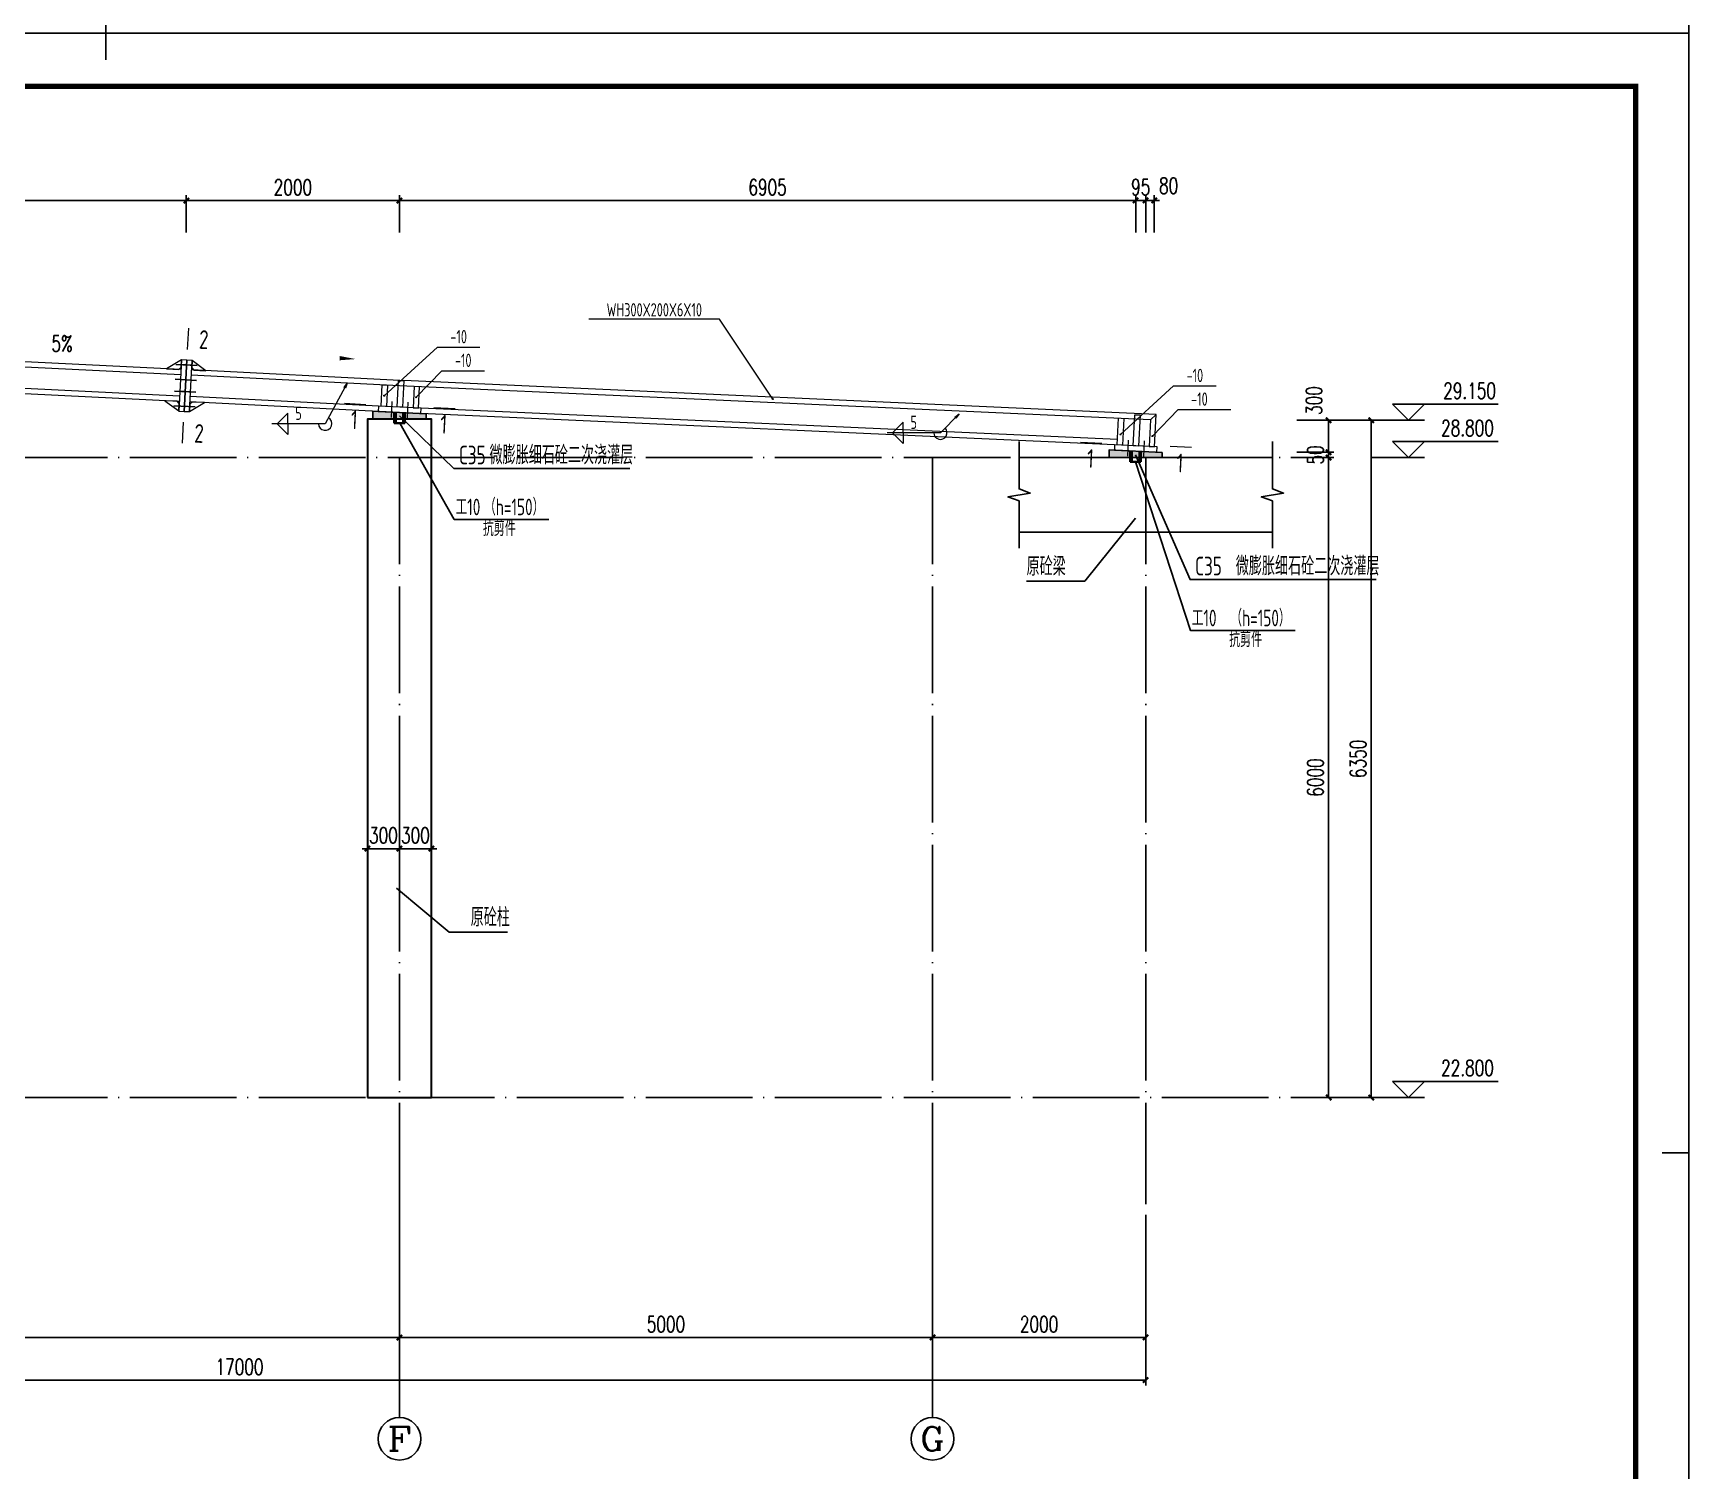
# Model space of a CAD drawing. Extents: x 712773 to 1022356, y -298958 to 209542.
# Drawn here: x 910375 to 925906, y -291439 to -277958 of the extents above; entities that cross this region are included whole.
import ezdxf
from ezdxf.enums import TextEntityAlignment as Align

# ---------------------------------------------------------------- set-up
doc = ezdxf.new("R2010")
doc.units = 0
doc.header["$LTSCALE"] = 500
doc.header["$MEASUREMENT"] = 0
doc.linetypes.add('DOTE', pattern=[2.42, 2, -0.2, 0.02, -0.2])
doc.layers.get('0').update_dxf_attribs({"linetype": 'CONTINUOUS'})
doc.layers.get('DEFPOINTS').update_dxf_attribs({"linetype": 'CONTINUOUS'})
for name, color, linetype, lineweight in [('0S-柱-线', 50, 'CONTINUOUS', 30), ('10', 7, 'CONTINUOUS', 18), ('114', 2, 'CONTINUOUS', 18), ('116', 1, 'CONTINUOUS', 35), ('14', 2, 'CONTINUOUS', 20), ('字符串标注', 9, 'CONTINUOUS', 18), ('柱子', 3, 'CONTINUOUS', 20), ('焊缝标注', 9, 'CONTINUOUS', 18), ('钢板标注', 9, 'CONTINUOUS', 18)]:
    doc.layers.add(name, color=color, linetype=linetype, lineweight=lineweight)
for name, color, linetype in [('AXIS', 3, 'CONTINUOUS'), ('AXIS_TEXT', 7, 'CONTINUOUS'), ('DIM_ELEV', 3, 'CONTINUOUS'), ('DIM_LEAD', 3, 'CONTINUOUS'), ('DIM_SYMB', 3, 'CONTINUOUS'), ('DOTE', 1, 'DOTE'), ('PUB_DIM', 3, 'CONTINUOUS'), ('PUB_TEXT', 7, 'CONTINUOUS'), ('T-TK', 157, 'CONTINUOUS'), ('照明平面标注层', 111, 'CONTINUOUS'), ('钢架', 7, 'CONTINUOUS')]:
    doc.layers.add(name, color=color, linetype=linetype)
doc.styles.add('_TCH_AXIS', font='COMPLEX', dxfattribs={"bigfont": 'GBCBIG'})
doc.styles.add('_TCH_DIM', font='SIMPLEX', dxfattribs={"bigfont": 'GBCBIG'})
doc.styles.add('_TCH_DIM_T3', font='SIMPLEX', dxfattribs={"width": 0.705882, "bigfont": 'GBCBIG'})
doc.styles.add('FromPkpm', font='Pkpmeng', dxfattribs={"width": 0.7, "bigfont": 'Pkpmchn'})
doc.styles.add('TSSD_Rein', font='tssdeng.shx', dxfattribs={"width": 0.7, "bigfont": 'hztxt.shx'})
doc.dimstyles.new('_TCH_ARCH&&50', dxfattribs={"dimtxt": 148.75, "dimasz": 50, "dimexe": 50, "dimexo": 100, "dimgap": 50, "dimtad": 1, "dimdec": 0, "dimzin": 0, "dimdsep": 46, "dimtxsty": '_TCH_DIM_T3', "dimblk": 'ARCHTICK', "dimcen": 0.09, "dimclrt": 7, "dimazin": 2, "dimtfac": 1, "dimtdec": 0, "dimtix": 1, "dimtmove": 2, "dimatfit": 3, "dimfxl": 0, "dimtolj": 1, "dimtzin": 0, "dimarcsym": 0})

# ---------------------------------------------------------------- blocks, each defined once
blk = doc.blocks.new('srgheberggb')
at = {"layer": 'T-TK'}
for p, q in [((59500, -42100), (118900, -42100)), ((89200, -42100), (89200, -42600)), ((118900, -84100), (118900, -42100)), ((118900, -63100), (118400, -63100)), ((89200, -83600), (89200, -84100)), ((59500, -84100), (118900, -84100))]:
    blk.add_line(p, q, dxfattribs=at)
at = {"layer": 'T-TK', "const_width": 100}
blk.add_lwpolyline([(62000, -83100), (117900, -83100), (117900, -43100), (62000, -43100)], close=True, dxfattribs=at)
blk = doc.blocks.new('_ArchTick')
at = {"color": 0, "linetype": 'ByBlock', "const_width": 0.4}
blk.add_lwpolyline([(-0.5, -0.5), (0.5, 0.5)], dxfattribs=at)
blk = doc.blocks.new('*D672')
at = {"layer": 'AXIS', "color": 0, "lineweight": -2, "transparency": 16777216}
for p, q in [((903811, -289038), (903811, -290638)), ((920811, -289038), (920811, -290638)), ((903811, -290588), (920811, -290588))]:
    blk.add_line(p, q, dxfattribs=at)
at = {"layer": 'DEFPOINTS', "color": 0, "transparency": 16777216}
for p in [(903811, -288938), (920811, -288938), (920811, -290588)]:
    blk.add_point(p, dxfattribs=at)
at = {"layer": 'AXIS', "color": 0, "lineweight": -2, "transparency": 16777216, "xscale": 50, "yscale": 50, "zscale": 50, "rotation": 180}
blk.add_blockref('_ArchTick', (903811, -290588), dxfattribs=at)
at = {"layer": 'AXIS', "color": 0, "lineweight": -2, "transparency": 16777216, "xscale": 50, "yscale": 50, "zscale": 50}
blk.add_blockref('_ArchTick', (920811, -290588), dxfattribs=at)
at = {"layer": 'AXIS', "color": 7, "transparency": 16777216, "insert": (912311, -290464), "char_height": 148.8, "attachment_point": 5, "style": '_TCH_DIM_T3'}
blk.add_mtext('\\A1;17000', dxfattribs=at)
blk = doc.blocks.new('*D673')
at = {"layer": 'AXIS', "color": 0, "lineweight": -2, "transparency": 16777216}
for p, q in [((903811, -289038), (903811, -290238)), ((913811, -289038), (913811, -290238)), ((903811, -290188), (913811, -290188))]:
    blk.add_line(p, q, dxfattribs=at)
at = {"layer": 'DEFPOINTS', "color": 0, "transparency": 16777216}
for p in [(903811, -288938), (913811, -288938), (913811, -290188)]:
    blk.add_point(p, dxfattribs=at)
at = {"layer": 'AXIS', "color": 0, "lineweight": -2, "transparency": 16777216, "xscale": 50, "yscale": 50, "zscale": 50, "rotation": 180}
blk.add_blockref('_ArchTick', (903811, -290188), dxfattribs=at)
at = {"layer": 'AXIS', "color": 0, "lineweight": -2, "transparency": 16777216, "xscale": 50, "yscale": 50, "zscale": 50}
blk.add_blockref('_ArchTick', (913811, -290188), dxfattribs=at)
at = {"layer": 'AXIS', "color": 7, "transparency": 16777216, "insert": (908811, -290064), "char_height": 148.8, "attachment_point": 5, "style": '_TCH_DIM_T3'}
blk.add_mtext('\\A1;10000', dxfattribs=at)
blk = doc.blocks.new('*D674')
at = {"layer": 'AXIS', "color": 0, "lineweight": -2, "transparency": 16777216}
for p, q in [((913811, -289038), (913811, -290238)), ((918811, -289038), (918811, -290238)), ((913811, -290188), (918811, -290188))]:
    blk.add_line(p, q, dxfattribs=at)
at = {"layer": 'DEFPOINTS', "color": 0, "transparency": 16777216}
for p in [(913811, -288938), (918811, -288938), (918811, -290188)]:
    blk.add_point(p, dxfattribs=at)
at = {"layer": 'AXIS', "color": 0, "lineweight": -2, "transparency": 16777216, "xscale": 50, "yscale": 50, "zscale": 50, "rotation": 180}
blk.add_blockref('_ArchTick', (913811, -290188), dxfattribs=at)
at = {"layer": 'AXIS', "color": 0, "lineweight": -2, "transparency": 16777216, "xscale": 50, "yscale": 50, "zscale": 50}
blk.add_blockref('_ArchTick', (918811, -290188), dxfattribs=at)
at = {"layer": 'AXIS', "color": 7, "transparency": 16777216, "insert": (916311, -290064), "char_height": 148.8, "attachment_point": 5, "style": '_TCH_DIM_T3'}
blk.add_mtext('\\A1;5000', dxfattribs=at)
blk = doc.blocks.new('*D675')
at = {"layer": 'AXIS', "color": 0, "lineweight": -2, "transparency": 16777216}
for p, q in [((918811, -289038), (918811, -290238)), ((920811, -289038), (920811, -290238)), ((918811, -290188), (920811, -290188))]:
    blk.add_line(p, q, dxfattribs=at)
at = {"layer": 'DEFPOINTS', "color": 0, "transparency": 16777216}
for p in [(918811, -288938), (920811, -288938), (920811, -290188)]:
    blk.add_point(p, dxfattribs=at)
at = {"layer": 'AXIS', "color": 0, "lineweight": -2, "transparency": 16777216, "xscale": 50, "yscale": 50, "zscale": 50, "rotation": 180}
blk.add_blockref('_ArchTick', (918811, -290188), dxfattribs=at)
at = {"layer": 'AXIS', "color": 0, "lineweight": -2, "transparency": 16777216, "xscale": 50, "yscale": 50, "zscale": 50}
blk.add_blockref('_ArchTick', (920811, -290188), dxfattribs=at)
at = {"layer": 'AXIS', "color": 7, "transparency": 16777216, "insert": (919811, -290064), "char_height": 148.8, "attachment_point": 5, "style": '_TCH_DIM_T3'}
blk.add_mtext('\\A1;2000', dxfattribs=at)
blk = doc.blocks.new('*D676')
at = {"layer": 'DEFPOINTS', "color": 0, "transparency": 16777216}
for p in [(922127, -281938), (922527, -281938), (922127, -287938)]:
    blk.add_point(p, dxfattribs=at)
at = {"layer": 'PUB_DIM', "color": 0, "lineweight": -2, "transparency": 16777216}
for p, q in [((922227, -281938), (922577, -281938)), ((922527, -287938), (922527, -281938)), ((922227, -287938), (922577, -287938))]:
    blk.add_line(p, q, dxfattribs=at)
at = {"layer": 'PUB_DIM', "color": 0, "lineweight": -2, "transparency": 16777216, "xscale": 50, "yscale": 50, "zscale": 50}
for p, rotation in [((922527, -281938), 90), ((922527, -287938), 270)]:
    blk.add_blockref('_ArchTick', p, dxfattribs=dict(at, rotation=rotation))
at = {"layer": 'PUB_DIM', "color": 7, "transparency": 16777216, "insert": (922403, -284938), "char_height": 148.8, "attachment_point": 5, "rotation": 90, "style": '_TCH_DIM_T3'}
blk.add_mtext('\\A1;6000', dxfattribs=at)
blk = doc.blocks.new('*D677')
at = {"layer": 'DEFPOINTS', "color": 0, "transparency": 16777216}
for p in [(922127, -281888), (922127, -281938), (922527, -281888)]:
    blk.add_point(p, dxfattribs=at)
at = {"layer": 'PUB_DIM', "color": 0, "lineweight": -2, "transparency": 16777216}
for p, q in [((922527, -281888), (922527, -281838)), ((922227, -281888), (922577, -281888)), ((922227, -281938), (922577, -281938)), ((922527, -281938), (922527, -281888)), ((922527, -281938), (922527, -281988))]:
    blk.add_line(p, q, dxfattribs=at)
at = {"layer": 'PUB_DIM', "color": 0, "lineweight": -2, "transparency": 16777216, "xscale": 50, "yscale": 50, "zscale": 50}
for p, rotation in [((922527, -281888), 270), ((922527, -281938), 90)]:
    blk.add_blockref('_ArchTick', p, dxfattribs=dict(at, rotation=rotation))
at = {"layer": 'PUB_DIM', "color": 7, "transparency": 16777216, "insert": (922403, -281913), "char_height": 148.8, "attachment_point": 5, "rotation": 90, "style": '_TCH_DIM_T3'}
blk.add_mtext('\\A1;50', dxfattribs=at)
blk = doc.blocks.new('*D678')
at = {"layer": 'DEFPOINTS', "color": 0, "transparency": 16777216}
for p in [(922127, -281588), (922527, -281588), (922127, -281888)]:
    blk.add_point(p, dxfattribs=at)
at = {"layer": 'PUB_DIM', "color": 0, "lineweight": -2, "transparency": 16777216}
for p, q in [((922227, -281588), (922577, -281588)), ((922527, -281888), (922527, -281588)), ((922227, -281888), (922577, -281888))]:
    blk.add_line(p, q, dxfattribs=at)
at = {"layer": 'PUB_DIM', "color": 0, "lineweight": -2, "transparency": 16777216, "xscale": 50, "yscale": 50, "zscale": 50}
for p, rotation in [((922527, -281588), 90), ((922527, -281888), 270)]:
    blk.add_blockref('_ArchTick', p, dxfattribs=dict(at, rotation=rotation))
at = {"layer": 'PUB_DIM', "color": 7, "transparency": 16777216, "insert": (922390, -281403), "char_height": 148.8, "attachment_point": 5, "rotation": 90, "style": '_TCH_DIM_T3'}
blk.add_mtext('\\A1;300', dxfattribs=at)
blk = doc.blocks.new('*D679')
at = {"layer": 'DEFPOINTS', "color": 0, "transparency": 16777216}
for p in [(922127, -281588), (922927, -281588), (922127, -287938)]:
    blk.add_point(p, dxfattribs=at)
at = {"layer": 'PUB_DIM', "color": 0, "lineweight": -2, "transparency": 16777216}
for p, q in [((922227, -281588), (922977, -281588)), ((922927, -287938), (922927, -281588)), ((922227, -287938), (922977, -287938))]:
    blk.add_line(p, q, dxfattribs=at)
at = {"layer": 'PUB_DIM', "color": 0, "lineweight": -2, "transparency": 16777216, "xscale": 50, "yscale": 50, "zscale": 50}
for p, rotation in [((922927, -281588), 90), ((922927, -287938), 270)]:
    blk.add_blockref('_ArchTick', p, dxfattribs=dict(at, rotation=rotation))
at = {"layer": 'PUB_DIM', "color": 7, "transparency": 16777216, "insert": (922803, -284763), "char_height": 148.8, "attachment_point": 5, "rotation": 90, "style": '_TCH_DIM_T3'}
blk.add_mtext('\\A1;6350', dxfattribs=at)
blk = doc.blocks.new('*D688')
at = {"layer": 'DEFPOINTS', "color": 0, "transparency": 16777216}
for p in [(920891, -279526), (920811, -279926), (920891, -279926)]:
    blk.add_point(p, dxfattribs=at)
at = {"layer": 'PUB_DIM', "color": 0, "lineweight": -2, "transparency": 16777216}
for p, q in [((920811, -279526), (920761, -279526)), ((920811, -279826), (920811, -279476)), ((920811, -279526), (920891, -279526)), ((920891, -279826), (920891, -279476)), ((920891, -279526), (920941, -279526))]:
    blk.add_line(p, q, dxfattribs=at)
at = {"layer": 'PUB_DIM', "color": 0, "lineweight": -2, "transparency": 16777216, "xscale": 50, "yscale": 50, "zscale": 50}
for p, rotation in [((920811, -279526), 0.01341821511470442), ((920891, -279526), 180.0134182151147)]:
    blk.add_blockref('_ArchTick', p, dxfattribs=dict(at, rotation=rotation))
at = {"layer": 'PUB_DIM', "color": 7, "transparency": 16777216, "insert": (921026, -279389), "char_height": 148.8, "attachment_point": 5, "rotation": 0.0134, "style": '_TCH_DIM_T3'}
blk.add_mtext('\\A1;80', dxfattribs=at)
blk = doc.blocks.new('*D689')
at = {"layer": 'DEFPOINTS', "color": 0, "transparency": 16777216}
for p in [(920811, -279526), (920717, -279926), (920811, -279926)]:
    blk.add_point(p, dxfattribs=at)
at = {"layer": 'PUB_DIM', "color": 0, "lineweight": -2, "transparency": 16777216}
for p, q in [((920717, -279526), (920667, -279526)), ((920717, -279826), (920717, -279476)), ((920717, -279526), (920811, -279526)), ((920811, -279826), (920811, -279476)), ((920811, -279526), (920861, -279526))]:
    blk.add_line(p, q, dxfattribs=at)
at = {"layer": 'PUB_DIM', "color": 0, "lineweight": -2, "transparency": 16777216, "xscale": 50, "yscale": 50, "zscale": 50}
for p, rotation in [((920717, -279526), 0.01341821508680674), ((920811, -279526), 180.0134182150868)]:
    blk.add_blockref('_ArchTick', p, dxfattribs=dict(at, rotation=rotation))
at = {"layer": 'PUB_DIM', "color": 7, "transparency": 16777216, "insert": (920764, -279402), "char_height": 148.8, "attachment_point": 5, "rotation": 0.0134, "style": '_TCH_DIM_T3'}
blk.add_mtext('\\A1;95', dxfattribs=at)
blk = doc.blocks.new('*D690')
at = {"layer": 'DEFPOINTS', "color": 0, "transparency": 16777216}
for p in [(920717, -279526), (913811, -279928), (920717, -279926)]:
    blk.add_point(p, dxfattribs=at)
at = {"layer": 'PUB_DIM', "color": 0, "lineweight": -2, "transparency": 16777216}
for p, q in [((913811, -279828), (913811, -279478)), ((913811, -279528), (920717, -279526)), ((920717, -279826), (920717, -279476))]:
    blk.add_line(p, q, dxfattribs=at)
at = {"layer": 'PUB_DIM', "color": 0, "lineweight": -2, "transparency": 16777216, "xscale": 50, "yscale": 50, "zscale": 50}
for p, rotation in [((913811, -279528), 180.0134182150974), ((920717, -279526), 0.01341821509741766)]:
    blk.add_blockref('_ArchTick', p, dxfattribs=dict(at, rotation=rotation))
at = {"layer": 'PUB_DIM', "color": 7, "transparency": 16777216, "insert": (917264, -279403), "char_height": 148.8, "attachment_point": 5, "rotation": 0.0134, "style": '_TCH_DIM_T3'}
blk.add_mtext('\\A1;6905', dxfattribs=at)
blk = doc.blocks.new('*D691')
at = {"layer": 'DEFPOINTS', "color": 0, "transparency": 16777216}
for p in [(913811, -279528), (911812, -279928), (913811, -279928)]:
    blk.add_point(p, dxfattribs=at)
at = {"layer": 'PUB_DIM', "color": 0, "lineweight": -2, "transparency": 16777216}
for p, q in [((911812, -279828), (911812, -279478)), ((911812, -279528), (913811, -279528)), ((913811, -279828), (913811, -279478))]:
    blk.add_line(p, q, dxfattribs=at)
at = {"layer": 'PUB_DIM', "color": 0, "lineweight": -2, "transparency": 16777216, "xscale": 50, "yscale": 50, "zscale": 50}
for p, rotation in [((911812, -279528), 180.0134182150972), ((913811, -279528), 0.01341821509725227)]:
    blk.add_blockref('_ArchTick', p, dxfattribs=dict(at, rotation=rotation))
at = {"layer": 'PUB_DIM', "color": 7, "transparency": 16777216, "insert": (912812, -279404), "char_height": 148.8, "attachment_point": 5, "rotation": 0.0134, "style": '_TCH_DIM_T3'}
blk.add_mtext('\\A1;2000', dxfattribs=at)
blk = doc.blocks.new('*D692')
at = {"layer": 'DEFPOINTS', "color": 0, "transparency": 16777216}
for p in [(911812, -279528), (904056, -279930), (911812, -279928)]:
    blk.add_point(p, dxfattribs=at)
at = {"layer": 'PUB_DIM', "color": 0, "lineweight": -2, "transparency": 16777216}
for p, q in [((904056, -279830), (904056, -279480)), ((904056, -279530), (911812, -279528)), ((911812, -279828), (911812, -279478))]:
    blk.add_line(p, q, dxfattribs=at)
at = {"layer": 'PUB_DIM', "color": 0, "lineweight": -2, "transparency": 16777216, "xscale": 50, "yscale": 50, "zscale": 50}
for p, rotation in [((904056, -279530), 180.0134182150972), ((911812, -279528), 0.01341821509718866)]:
    blk.add_blockref('_ArchTick', p, dxfattribs=dict(at, rotation=rotation))
at = {"layer": 'PUB_DIM', "color": 7, "transparency": 16777216, "insert": (907934, -279405), "char_height": 148.8, "attachment_point": 5, "rotation": 0.0134, "style": '_TCH_DIM_T3'}
blk.add_mtext('\\A1;7755', dxfattribs=at)
blk = doc.blocks.new('*D709')
at = {"layer": 'DEFPOINTS', "color": 0, "transparency": 16777216}
for p in [(913511, -285206), (913811, -285206), (913811, -285605)]:
    blk.add_point(p, dxfattribs=at)
at = {"layer": 'PUB_DIM', "color": 0, "lineweight": -2, "transparency": 16777216}
for p, q in [((913511, -285306), (913511, -285655)), ((913811, -285306), (913811, -285655)), ((913511, -285605), (913461, -285605)), ((913511, -285605), (913811, -285605)), ((913811, -285605), (913861, -285605))]:
    blk.add_line(p, q, dxfattribs=at)
at = {"layer": 'PUB_DIM', "color": 0, "lineweight": -2, "transparency": 16777216, "xscale": 50, "yscale": 50, "zscale": 50}
blk.add_blockref('_ArchTick', (913511, -285605), dxfattribs=at)
at = {"layer": 'PUB_DIM', "color": 0, "lineweight": -2, "transparency": 16777216, "xscale": 50, "yscale": 50, "zscale": 50, "rotation": 180}
blk.add_blockref('_ArchTick', (913811, -285605), dxfattribs=at)
at = {"layer": 'PUB_DIM', "color": 7, "transparency": 16777216, "insert": (913661, -285480), "char_height": 148.8, "attachment_point": 5, "style": '_TCH_DIM_T3'}
blk.add_mtext('\\A1;300', dxfattribs=at)
blk = doc.blocks.new('*D710')
at = {"layer": 'DEFPOINTS', "color": 0, "transparency": 16777216}
for p in [(913811, -285206), (914111, -285206), (914111, -285605)]:
    blk.add_point(p, dxfattribs=at)
at = {"layer": 'PUB_DIM', "color": 0, "lineweight": -2, "transparency": 16777216}
for p, q in [((913811, -285306), (913811, -285655)), ((914111, -285306), (914111, -285655)), ((913811, -285605), (913761, -285605)), ((913811, -285605), (914111, -285605)), ((914111, -285605), (914161, -285605))]:
    blk.add_line(p, q, dxfattribs=at)
at = {"layer": 'PUB_DIM', "color": 0, "lineweight": -2, "transparency": 16777216, "xscale": 50, "yscale": 50, "zscale": 50}
blk.add_blockref('_ArchTick', (913811, -285605), dxfattribs=at)
at = {"layer": 'PUB_DIM', "color": 0, "lineweight": -2, "transparency": 16777216, "xscale": 50, "yscale": 50, "zscale": 50, "rotation": 180}
blk.add_blockref('_ArchTick', (914111, -285605), dxfattribs=at)
at = {"layer": 'PUB_DIM', "color": 7, "transparency": 16777216, "insert": (913961, -285480), "char_height": 148.8, "attachment_point": 5, "style": '_TCH_DIM_T3'}
blk.add_mtext('\\A1;300', dxfattribs=at)

msp = doc.modelspace()

# ---------------------------------------------------------------- hatches: boundary and pattern name
h = msp.add_hatch()
h.set_pattern_fill('混凝土', color=256, scale=10)
h.set_pattern_definition([(50, (-168292.585, 24008.44), (71.7260183, -6.2752135), [7.5, -82.5]), (355, (-168292.585, 24008.44), (-13.8751334, 75.2192134), [6, -66]), (100.4514, (-168286.61, 24007.915), (57.850938, 68.943954), [6.374019, -70.114211]), (46.1842, (-168292.585, 24028.44), (106.724105, -16.5519014), [11.25, -123.75]), (96.6356, (-168283.69, 24027.06), (93.466271, 97.411787), [9.561029, -105.1713]), (351.1842, (-168292.59, 24028.44), (93.466195, 97.41186), [9, -99]), (21, (-168282.585, 24023.44), (59.6907052, -40.261889), [7.5, -82.5]), (326, (-168282.585, 24023.44), (24.331533, 72.5150045), [6, -66]), (71.4514, (-168277.61, 24020.08), (84.022263, 32.2530497), [6.374019, -70.114211]), (37.5, (-168292.585, 24008.438), (1.21598553, 33.2893854), [0, -65.2, 0, -67, 0, -66.25]), (7.5, (-168292.585, 24008.438), (26.3069537, 39.4411712), [0, -38.2, 0, -63.7, 0, -25.25]), (327.5, (-168314.885, 24008.438), (53.3822436, -2.2554872), [0, -25, 0, -78, 0, -103.5]), (317.5, (-168324.885, 24008.44), (58.318617, 10.0104982), [0, -32.5, 0, -51.8, 0, -73.5])])
h.paths.add_polyline_path([(913561.5, -281577.1), (914061.4, -281577.1), (914061.4, -281527.1), (913561.5, -281502.1)])
h.paths.add_polyline_path([(920466.9, -281938.1), (920964.3, -281938.1), (920964.3, -281890.4), (920466.9, -281865.5)])
at = {"layer": '字符串标注'}
h = msp.add_hatch(color=256, dxfattribs=at)
edge = h.paths.add_edge_path()
edge.add_arc((917314, -281389.6), 5, 0, 360)
at = {"layer": '焊缝标注', "transparency": 33554687}
for points in [[(913321.9, -281239.8), (913304.6, -281287.3), (913291.4, -281280.2)], [(919061.5, -281527.1), (919031.5, -281567.8), (919020.9, -281557.3)]]:
    msp.add_hatch(color=256, dxfattribs=at).paths.add_polyline_path(points)
at = {"layer": '钢板标注'}
h = msp.add_hatch(color=256, dxfattribs=at)
edge = h.paths.add_edge_path()
edge.add_arc((913668.9, -281357.3), 5, 0, 360)
h = msp.add_hatch(color=256, dxfattribs=at)
edge = h.paths.add_edge_path()
edge.add_arc((913969, -281372.3), 5, 0, 360)
h = msp.add_hatch(color=256, dxfattribs=at)
edge = h.paths.add_edge_path()
edge.add_arc((920574.3, -281720.7), 5, 0, 360)
h = msp.add_hatch(color=256, dxfattribs=at)
edge = h.paths.add_edge_path()
edge.add_arc((920874.4, -281735.7), 5, 0, 360)

# ---------------------------------------------------------------- linework, layer by layer
at = {"layer": '0S-柱-线'}
msp.add_lwpolyline([(913511.5, -287938.1), (914111.5, -287938.1), (914111.5, -281577.1), (913511.5, -281577.1)], close=True, dxfattribs=at)
at = {"layer": '10', "ltscale": 100}
for p, q in [((911831.3, -280724.4), (911821.3, -280924.1)), ((913294.9, -281428.7), (913494.6, -281438.7)), ((914334.1, -281480.7), (914134.3, -281470.7)), ((911777.3, -281804), (911787.3, -281604.2)), ((920200.2, -281792.1), (920400, -281802.1)), ((921239.4, -281844.1), (921039.7, -281834.1))]:
    msp.add_line(p, q, dxfattribs=at)
at = {"layer": '114', "color": 2, "lineweight": 25, "ltscale": 100}
for p, q in [((911914, -281073.9), (911714.2, -281063.9)), ((911907, -281213.7), (911707.2, -281203.7)), ((911901.5, -281323.6), (911701.7, -281313.6)), ((911894.5, -281463.4), (911694.7, -281453.4))]:
    msp.add_line(p, q, dxfattribs=at)
at = {"layer": '114', "color": 1, "ltscale": 100}
for p, q in [((911864, -281071.4), (911764.1, -281066.4)), ((911857, -281211.2), (911757.1, -281206.2)), ((911851.5, -281321.1), (911751.6, -281316.1)), ((911844.5, -281460.9), (911744.6, -281455.9))]:
    msp.add_line(p, q, dxfattribs=at)
at = {"layer": '114', "color": 2, "lineweight": 20, "ltscale": 100}
for p, q in [((913741.4, -281411), (913733.9, -281560.8)), ((913891.5, -281418.5), (913884, -281568.3)), ((920646.8, -281774.4), (920639.3, -281924.2)), ((920796.9, -281781.9), (920789.4, -281931.7))]:
    msp.add_line(p, q, dxfattribs=at)
at = {"layer": '114', "color": 1, "ltscale": 100, "const_width": 7}
for points in [[(913738.9, -281460.9), (913736.4, -281510.9)], [(913889, -281468.4), (913886.5, -281518.4)], [(920644.3, -281824.3), (920641.8, -281874.3)], [(920794.4, -281831.8), (920791.9, -281881.8)]]:
    msp.add_lwpolyline(points, dxfattribs=at)
at = {"layer": '116', "ltscale": 100}
for p, q in [((913761.5, -281514.6), (913761.5, -281614.6)), ((913776.5, -281514.6), (913776.5, -281614.6)), ((913846.5, -281514.6), (913846.5, -281614.6)), ((913861.5, -281514.6), (913861.5, -281614.6)), ((913761.5, -281614.6), (913861.5, -281614.6)), ((920666.8, -281875.5), (920666.8, -281977.9)), ((920681.8, -281876.3), (920681.8, -281977.9)), ((920666.8, -281977.9), (920766.8, -281977.9)), ((920751.8, -281879.8), (920751.8, -281977.9)), ((920766.8, -281880.5), (920766.8, -281977.9))]:
    msp.add_line(p, q, dxfattribs=at)
at = {"layer": '14', "color": 2, "ltscale": 100}
for p, q in [((911766.4, -281021.5), (911627.1, -281104.6)), ((911741.9, -281110.4), (911762.9, -281091.4)), ((911762.9, -281091.4), (911766.4, -281021.5)), ((911866.3, -281026.5), (911862.8, -281096.4)), ((911862.8, -281096.4), (911881.7, -281117.4)), ((911996.6, -281123.1), (911866.3, -281026.5)), ((911627.1, -281104.6), (911741.9, -281110.4)), ((911881.7, -281117.4), (911996.6, -281123.1)), ((913638.9, -281455.9), (913648.9, -281256.2)), ((913648.9, -281256.2), (913698.9, -281258.7)), ((913789, -281463.4), (913801.5, -281213.8)), ((913801.5, -281213.8), (913851.4, -281216.3)), ((913851.4, -281216.3), (913838.9, -281465.9)), ((911726.9, -281410), (911612.1, -281404.2)), ((911612.1, -281404.2), (911742.4, -281500.9)), ((911745.9, -281431), (911726.9, -281410)), ((913698.9, -281258.7), (913688.9, -281458.4)), ((913949, -281271.2), (913939, -281471)), ((913999, -281273.7), (913949, -281271.2)), ((913989, -281473.5), (913999, -281273.7)), ((911742.4, -281500.9), (911745.9, -281431)), ((911842.3, -281505.9), (911981.6, -281422.7)), ((911845.8, -281436), (911842.3, -281505.9)), ((911866.7, -281417), (911845.8, -281436)), ((911981.6, -281422.7), (911866.7, -281417)), ((913688.9, -281458.4), (913638.9, -281455.9)), ((913838.9, -281465.9), (913789, -281463.4)), ((913939, -281471), (913989, -281473.5)), ((920694.4, -281826.8), (920708.9, -281537.1)), ((920708.9, -281537.1), (920758.9, -281537.1)), ((920758.9, -281537.1), (920744.3, -281829.3)), ((920894.4, -281836.8), (920909.5, -281535.2)), ((920544.3, -281819.3), (920556.8, -281569.5)), ((920606.7, -281571.8), (920594.2, -281821.8)), ((920857, -281582.9), (920844.4, -281834.3)), ((920594.2, -281821.8), (920544.3, -281819.3)), ((920744.3, -281829.3), (920694.4, -281826.8)), ((920844.4, -281834.3), (920894.4, -281836.8))]:
    msp.add_line(p, q, dxfattribs=at)
at = {"layer": '14', "ltscale": 100}
for p, q in [((911766.4, -281021.5), (911742.3, -281501.9)), ((911816.3, -281024), (911766.4, -281021.5)), ((911792.3, -281504.4), (911816.3, -281024)), ((911816.3, -281024), (911792.3, -281504.4)), ((911866.3, -281026.5), (911816.3, -281024)), ((911842.2, -281506.9), (911866.3, -281026.5)), ((911742.3, -281501.9), (911792.3, -281504.4)), ((911792.3, -281504.4), (911842.2, -281506.9)), ((913614, -281454.7), (913611.5, -281504.6)), ((913611.5, -281504.6), (914011.5, -281524.6)), ((914014, -281474.7), (913614, -281454.7)), ((914011.5, -281524.6), (914014, -281474.7)), ((920519.3, -281818.1), (920516.8, -281868)), ((920516.8, -281868), (920916.8, -281888)), ((920919.3, -281838.1), (920519.3, -281818.1)), ((920916.8, -281888), (920919.3, -281838.1))]:
    msp.add_line(p, q, dxfattribs=at)
at = {"layer": 'AXIS'}
for p, q in [((913811.5, -288938.1), (913811.5, -290938.1)), ((918811.5, -288938.1), (918811.5, -290938.1))]:
    msp.add_line(p, q, dxfattribs=at)
for centre in [(913811.5, -291138.1), (918811.5, -291138.1)]:
    msp.add_circle(centre, 200, dxfattribs=at)
at = {"layer": 'DIM_ELEV'}
for p, q in [((923277.1, -281588.2), (923127.1, -281438.2)), ((923127.1, -281438.2), (924116.6, -281438.2)), ((923277.1, -281588.2), (923427.1, -281438.2)), ((922927.1, -281588.2), (923427.1, -281588.2)), ((923277.1, -281938.1), (923127.1, -281788.1)), ((923127.1, -281788.1), (924116.6, -281788.1)), ((923277.1, -281938.1), (923427.1, -281788.1)), ((922927.1, -281938.1), (923427.1, -281938.1)), ((923277.1, -287938.1), (923127.1, -287788.1)), ((923127.1, -287788.1), (924116.6, -287788.1)), ((923277.1, -287938.1), (923427.1, -287788.1)), ((922927.1, -287938.1), (923427.1, -287938.1))]:
    msp.add_line(p, q, dxfattribs=at)
at = {"layer": 'DIM_LEAD'}
for p, q in [((920716.8, -282504.9), (920240.2, -283098)), ((920240.2, -283098), (919693.7, -283098)), ((913784.9, -285975.6), (914278.6, -286387.5)), ((914278.6, -286387.5), (914825.1, -286387.5))]:
    msp.add_line(p, q, dxfattribs=at)
at = {"layer": 'DIM_SYMB'}
msp.add_lwpolyline([(910790.1, -280871.8, 0, 0, 0), (913399.8, -281013.7, 0, 40, 0), (913250, -281005.5, 0, 0, 0)], format="xyseb", dxfattribs=at)
for points in [[(919623.7, -281788.1), (919623.7, -282231.8), (919728.7, -282270.1), (919518.7, -282307.1), (919623.7, -282344.3), (919623.7, -282788.1)], [(921999.2, -281788.1), (921999.2, -282231.8), (922104.2, -282270.1), (921894.2, -282307.1), (921999.2, -282344.3), (921999.2, -282788.1)]]:
    msp.add_lwpolyline(points, dxfattribs=at)
at = {"layer": 'DOTE'}
for p, q in [((902811.5, -281938.1), (922527.1, -281938.1)), ((913811.5, -281938.1), (913811.5, -288938.1)), ((918811.5, -281938.1), (918811.5, -288938.1)), ((920811.5, -281938.1), (920811.5, -288938.1)), ((902811.5, -287938.1), (922527.1, -287938.1))]:
    msp.add_line(p, q, dxfattribs=at)
at = {"layer": 'PUB_DIM'}
for points in [[(915971.7, -282040.4), (914321.8, -282040.4), (913811.5, -281547.6)], [(913814.5, -281614.6), (914324.8, -282517.8), (915213.2, -282517.8)], [(922971.7, -283081.6), (921227.1, -283081.6), (920716.8, -281910.8)], [(920716.8, -281977.9), (921230.1, -283559), (922213.2, -283559)]]:
    msp.add_lwpolyline(points, dxfattribs=at)
at = {"layer": '字符串标注', "ltscale": 100}
for p, q in [((916814, -280639.6), (915589, -280639.6)), ((917314, -281389.6), (916814, -280639.6))]:
    msp.add_line(p, q, dxfattribs=at)
msp.add_circle((917314, -281389.6), 5, dxfattribs=at)
at = {"layer": '柱子', "ltscale": 100}
for p, q in [((911761.9, -281111.4), (903911.5, -280722)), ((911759.4, -281161.3), (903961.5, -280774.6)), ((911749.4, -281361.1), (904226.5, -280988.1)), ((911746.9, -281411), (904226.5, -281038.2)), ((913811.5, -281264.3), (911859.3, -281166.3)), ((913814, -281214.4), (911861.8, -281116.4)), ((920909.5, -281535.2), (913851.4, -281216.3)), ((913614, -281454.7), (911849.3, -281366.1)), ((920856.9, -281584.6), (913811.5, -281264.3)), ((913611.5, -281504.6), (911846.8, -281416)), ((920519.3, -281818.1), (914011.5, -281524.6)), ((920546.8, -281769.3), (914013.7, -281474.7))]:
    msp.add_line(p, q, dxfattribs=at)
at = {"layer": '焊缝标注', "lineweight": 18, "ltscale": 100}
for p, q in [((913321.9, -281239.8), (913115.1, -281620.1)), ((919061.5, -281527.1), (918885.2, -281704.4))]:
    msp.add_line(p, q, dxfattribs=at)
at = {"layer": '焊缝标注', "linetype": 'Continuous'}
for p, q in [((913291.4, -281280.2), (913321.9, -281239.8)), ((913321.9, -281239.8), (913304.6, -281287.3)), ((913304.6, -281287.3), (913291.4, -281280.2)), ((919020.9, -281557.3), (919061.5, -281527.1)), ((919031.5, -281567.8), (919020.9, -281557.3)), ((919061.5, -281527.1), (919031.5, -281567.8))]:
    msp.add_line(p, q, dxfattribs=at)
at = {"layer": '焊缝标注', "ltscale": 100}
for p, q in [((912765.1, -281520.1), (912665.1, -281620.1)), ((912765.1, -281620.1), (912765.1, -281520.1)), ((913115.1, -281620.1), (912615.1, -281620.1)), ((912765.1, -281720.1), (912665.1, -281620.1)), ((912765.1, -281620.1), (912765.1, -281720.1)), ((918885.2, -281704.4), (918385.2, -281704.4)), ((918535.2, -281604.4), (918435.2, -281704.4)), ((918535.2, -281804.4), (918435.2, -281704.4)), ((918535.2, -281704.4), (918535.2, -281604.4)), ((918535.2, -281704.4), (918535.2, -281804.4))]:
    msp.add_line(p, q, dxfattribs=at)
for centre, end in [((913115.1, -281620.1), 61.46371), ((918885.2, -281704.4), 45.15965)]:
    msp.add_arc(centre, 62.5, 180, end, dxfattribs=at)
at = {"layer": '钢板标注', "ltscale": 100}
for p, q in [((913668.9, -281357.3), (914166.8, -280901.6)), ((914166.8, -280901.6), (914566.8, -280901.6)), ((913969, -281372.3), (914209.3, -281123.7)), ((914209.3, -281123.7), (914609.3, -281123.7)), ((920574.3, -281720.7), (921072.2, -281264.9)), ((921072.2, -281264.9), (921472.2, -281264.9)), ((920874.4, -281735.7), (921114.7, -281487)), ((921114.7, -281487), (921609.3, -281487))]:
    msp.add_line(p, q, dxfattribs=at)
for centre in [(913668.9, -281357.3), (913969, -281372.3), (920574.3, -281720.7), (920874.4, -281735.7)]:
    msp.add_circle(centre, 5, dxfattribs=at)
at = {"layer": '钢架'}
msp.add_line((920857, -281582.9), (920909.5, -281535.2), dxfattribs=at)
for points in [[(913561.5, -281577.1), (914061.4, -281577.1), (914061.4, -281527.1), (913561.5, -281502.1), (913561.5, -281577.1)], [(920466.9, -281938.1), (920964.3, -281938.1), (920964.3, -281890.4), (920466.9, -281865.5), (920466.9, -281938.1)], [(921999.2, -281938.1), (919623.7, -281938.1)], [(919623.7, -282638.1), (921999.2, -282638.1)]]:
    msp.add_lwpolyline(points, dxfattribs=at)

# ---------------------------------------------------------------- block references
at = {"layer": '照明平面标注层', "xscale": 0.5, "yscale": 0.5, "zscale": 0.5}
for p in [(866455.8, -235907.7), (866455.8, -256907.8)]:
    msp.add_blockref('srgheberggb', p, dxfattribs=at)

# ---------------------------------------------------------------- texts
at = {"layer": '10', "style": 'FromPkpm', "width": 0.77}
for s, rotation, p in [('2', 357.13409, (911976.1, -280831.7)), ('1', 357.13423, (913387.2, -281583.5)), ('1', 357.13423, (914226.7, -281625.5)), ('2', 357.13409, (911932.1, -281711.6)), ('1', 357.13423, (920292.6, -281946.9)), ('1', 357.13423, (921132, -281988.9))]:
    msp.add_text(s, height=175, rotation=rotation, dxfattribs=at).set_placement(p, align=Align.MIDDLE_CENTER)
at = {"layer": 'AXIS_TEXT', "style": '_TCH_AXIS'}
for s, width, p, p2 in [('F', 1.640625, (913698.3, -291251.2), (913924.6, -291251.2)), ('G', 1.458333, (918698.3, -291251.2), (918924.6, -291251.2))]:
    msp.add_text(s, height=226.3, dxfattribs=dict(at, width=width)).set_placement(p, p2, align=Align.FIT)
at = {"layer": 'PUB_TEXT'}
for s, height, style, width, p in [('5%', 148.75, '_TCH_DIM', 0.705882, (910547.6, -280943.3)), ('29.150', 148.75, '_TCH_DIM', 0.705882, (923601.6, -281385.7)), ('28.800', 148.75, '_TCH_DIM', 0.705882, (923581.6, -281735.6)), ('C35', 175, 'TSSD_Rein', 0.7, (914368.9, -282001)), ('微膨胀细石砼二次浇灌层', 175, 'TSSD_Rein', 0.7, (914656.3, -282001)), ('工', 155.5, 'TSSD_Rein', 0.7, (914338.1, -282478.6)), ('10', 155.52, 'TSSD_Rein', 0.7, (914447, -282478.6)), ('（', 155.5, 'TSSD_Rein', 0.7, (914605.8, -282478.6)), ('h=150）', 155.52, 'TSSD_Rein', 0.7, (914714.6, -282478.6)), ('原砼梁', 175, 'TSSD_Rein', 0.7, (919693.7, -283045.5)), ('C35', 175, 'TSSD_Rein', 0.7, (921274.3, -283042.2)), ('微膨胀细石砼二次浇灌层', 175, 'TSSD_Rein', 0.7, (921656.3, -283042.2)), ('工', 155.5, 'TSSD_Rein', 0.7, (921243.5, -283519.8)), ('10', 155.52, 'TSSD_Rein', 0.7, (921352.4, -283519.8)), ('（', 155.5, 'TSSD_Rein', 0.7, (921605.8, -283519.8)), ('h=150）', 155.52, 'TSSD_Rein', 0.7, (921714.6, -283519.8)), ('原砼柱', 175, 'TSSD_Rein', 0.7, (914479.8, -286335)), ('22.800', 148.75, '_TCH_DIM', 0.705882, (923581.6, -287735.6))]:
    msp.add_text(s, height=height, dxfattribs=dict(at, style=style, width=width)).set_placement(p)
at = {"layer": 'PUB_TEXT', "style": '_TCH_DIM'}
for p in [(914593.7, -282673.2), (921593.7, -283714.4)]:
    msp.add_text('抗剪件', height=142.86, dxfattribs=at).set_placement(p)
at = {"layer": '字符串标注', "style": 'FromPkpm', "width": 0.7}
msp.add_text('WH300X200X6X10', height=125, dxfattribs=at).set_placement((916201.5, -280614.6), align=Align.CENTER)
at = {"layer": '焊缝标注', "style": 'FromPkpm', "width": 0.7}
for p in [(912865.1, -281585.1), (918635.2, -281669.4)]:
    msp.add_text('5', height=125, dxfattribs=at).set_placement(p, align=Align.CENTER)
at = {"layer": '钢板标注', "style": 'FromPkpm', "width": 0.7}
for p in [(914366.8, -280866.6), (914409.3, -281088.7), (921272.2, -281229.9), (921314.7, -281452)]:
    msp.add_text('-10', height=125, dxfattribs=at).set_placement(p, align=Align.CENTER)

# ---------------------------------------------------------------- dimensions: what is measured, and where the dimension line sits
at = {"layer": 'AXIS'}
for p1, p2, distance, picture, middle in [((903811.5, -288938.1), (920811.5, -288938.1), -1650, '*D672', (912311.5, -290463.7)), ((903811.5, -288938.1), (913811.5, -288938.1), -1250, '*D673', (908811.5, -290063.7)), ((913811.5, -288938.1), (918811.5, -288938.1), -1250, '*D674', (916311.5, -290063.7)), ((918811.5, -288938.1), (920811.5, -288938.1), -1250, '*D675', (919811.5, -290063.7))]:
    dim = msp.add_aligned_dim(p1=p1, p2=p2, distance=distance, dimstyle='_TCH_ARCH&&50', dxfattribs=at)
    dim.commit()
    dim.dimension.update_dxf_attribs({"geometry": picture, "text_midpoint": middle})
at = {"layer": 'PUB_DIM'}
for p1, p2, distance, picture, middle in [((904056.5, -279930.2), (911811.8, -279928.4), 400, '*D692', (907934, -279404.9)), ((911811.8, -279928.4), (913811.5, -279927.9), 400, '*D691', (912811.5, -279403.8)), ((913811.5, -279927.9), (920716.8, -279926.3), 400, '*D690', (917264, -279402.7)), ((920716.8, -279926.3), (920811.5, -279926.3), 400, '*D689', (920764, -279401.9)), ((922127.1, -287938.1), (922127.1, -281588.2), -800, '*D679', (922802.7, -284763.2)), ((922127.1, -281938.1), (922127.1, -281888), -400, '*D677', (922402.7, -281913.1)), ((922127.1, -287938.1), (922127.1, -281938.1), -400, '*D676', (922402.7, -284938.1)), ((913511.5, -285205.7), (913811.5, -285205.7), -399.2, '*D709', (913661.5, -285480.4)), ((913811.5, -285205.7), (914111.5, -285205.7), -399.2, '*D710', (913961.5, -285480.4))]:
    dim = msp.add_aligned_dim(p1=p1, p2=p2, distance=distance, dimstyle='_TCH_ARCH&&50', dxfattribs=at)
    dim.commit()
    dim.dimension.update_dxf_attribs({"geometry": picture, "text_midpoint": middle})
for base, p1, p2, angle, picture, middle in [((920891.4, -279526.3), (920811.5, -279926.3), (920891.5, -279926.3), 0.01342, '*D688', (921026.5, -279388.8)), ((922527.1, -281588.2), (922127.1, -281888), (922127.1, -281588.2), 90, '*D678', (922389.6, -281403.2))]:
    dim = msp.add_linear_dim(base=base, p1=p1, p2=p2, angle=angle, dimstyle='_TCH_ARCH&&50', dxfattribs=at)
    dim.commit()
    dim.dimension.update_dxf_attribs({"geometry": picture, "text_midpoint": middle, "dimtype": 129})

doc.saveas('drawing.dxf')
